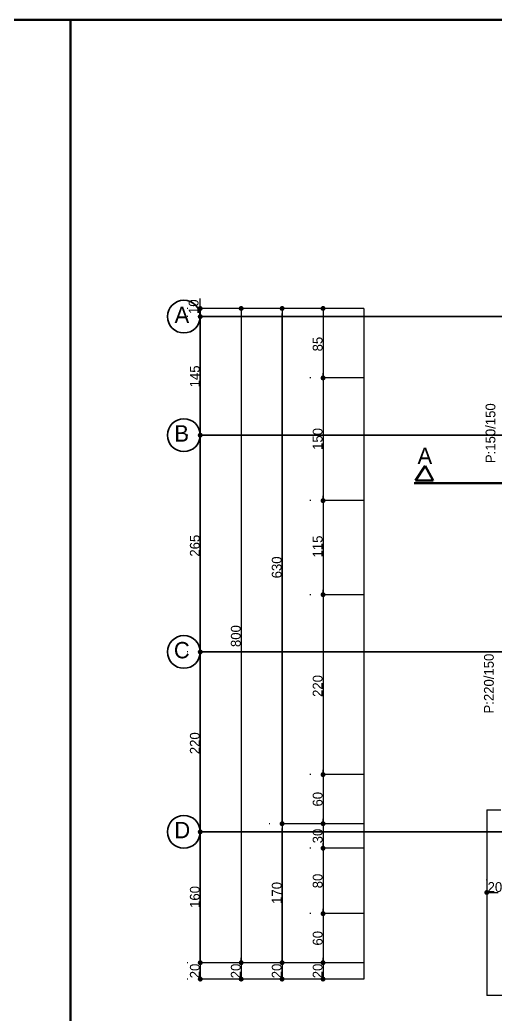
# Model space of a CAD drawing. Header units: millimetres. Extents: x 9537.41 to 9541.95, y -1431.78 to -1431.38.
# Drawn here: x 9538.6751 to 9538.7914, y -1431.6195 to -1431.3761 of the extents above; entities that cross this region are included whole.
import ezdxf

# ---------------------------------------------------------------- set-up
doc = ezdxf.new("R2010")
doc.units = ezdxf.units.MM
doc.linetypes.add('ACAD_ISO04W100', pattern=[30, 24, -3, 0, -3])
doc.linetypes.add('ACAD_ISO06W100', pattern=[36, 24, -3, 0, -3, 0, -3, 0, -3])
for name, color, linetype, lineweight in [('aks', 6, 'Continuous', 35), ('balkon', 173, 'Continuous', 30), ('duvar', 214, 'Continuous', 50), ('kesit', 3, 'Continuous', 50), ('kolon', 6, 'Continuous', 35), ('yazı', 161, 'Continuous', 35), ('ölçü', 4, 'Continuous', 25)]:
    doc.layers.add(name, color=color, linetype=linetype, lineweight=lineweight)

msp = doc.modelspace()

# ---------------------------------------------------------------- linework, layer by layer
at = {"color": 0, "linetype": 'ByBlock', "lineweight": -2}
for p, q in [((9538.71915, -1431.44609), (9538.71915, -1431.44549)), ((9538.72915, -1431.44729), (9538.72915, -1431.44789)), ((9538.73915, -1431.44729), (9538.73915, -1431.44789)), ((9538.74915, -1431.44729), (9538.74915, -1431.44789)), ((9538.71915, -1431.44929), (9538.71915, -1431.44989)), ((9538.71915, -1431.44929), (9538.71915, -1431.44989)), ((9538.74915, -1431.46309), (9538.74915, -1431.46249)), ((9538.74915, -1431.46429), (9538.74915, -1431.46489)), ((9538.71915, -1431.47709), (9538.71915, -1431.47649)), ((9538.71915, -1431.47829), (9538.71915, -1431.47889)), ((9538.74915, -1431.49309), (9538.74915, -1431.49249)), ((9538.74915, -1431.49429), (9538.74915, -1431.49489)), ((9538.74915, -1431.51609), (9538.74915, -1431.51549)), ((9538.74915, -1431.51729), (9538.74915, -1431.51789)), ((9538.71915, -1431.53009), (9538.71915, -1431.52949)), ((9538.71915, -1431.53129), (9538.71915, -1431.53189)), ((9538.74915, -1431.56009), (9538.74915, -1431.55949)), ((9538.74915, -1431.56129), (9538.74915, -1431.56189)), ((9538.73915, -1431.57209), (9538.73915, -1431.57149)), ((9538.74915, -1431.57209), (9538.74915, -1431.57149)), ((9538.71915, -1431.57409), (9538.71915, -1431.57349)), ((9538.73915, -1431.57329), (9538.73915, -1431.57389)), ((9538.74915, -1431.57329), (9538.74915, -1431.57389)), ((9538.71915, -1431.57529), (9538.71915, -1431.57589)), ((9538.74915, -1431.57809), (9538.74915, -1431.57749)), ((9538.74915, -1431.57929), (9538.74915, -1431.57989)), ((9538.78975, -1431.5895), (9538.79035, -1431.5895)), ((9538.74915, -1431.59409), (9538.74915, -1431.59349)), ((9538.74915, -1431.59529), (9538.74915, -1431.59589)), ((9538.71915, -1431.60609), (9538.71915, -1431.60549)), ((9538.72915, -1431.60609), (9538.72915, -1431.60549)), ((9538.73915, -1431.60609), (9538.73915, -1431.60549)), ((9538.74915, -1431.60609), (9538.74915, -1431.60549)), ((9538.71915, -1431.60729), (9538.71915, -1431.60789)), ((9538.72915, -1431.60729), (9538.72915, -1431.60789)), ((9538.73915, -1431.60729), (9538.73915, -1431.60789)), ((9538.74915, -1431.60729), (9538.74915, -1431.60789)), ((9538.71915, -1431.61009), (9538.71915, -1431.60949)), ((9538.72915, -1431.61009), (9538.72915, -1431.60949)), ((9538.73915, -1431.61009), (9538.73915, -1431.60949)), ((9538.74915, -1431.61009), (9538.74915, -1431.60949))]:
    msp.add_line(p, q, dxfattribs=at)
at = {"color": 0, "linetype": 'ByBlock', "const_width": 0.0006}
for points in [[(9538.71915, -1431.44639, 1), (9538.71915, -1431.44699, 1)], [(9538.72915, -1431.44699, 1), (9538.72915, -1431.44639, 1)], [(9538.73915, -1431.44699, 1), (9538.73915, -1431.44639, 1)], [(9538.74915, -1431.44699, 1), (9538.74915, -1431.44639, 1)], [(9538.71915, -1431.44899, 1), (9538.71915, -1431.44839, 1)], [(9538.71915, -1431.44899, 1), (9538.71915, -1431.44839, 1)], [(9538.74915, -1431.46399, 1), (9538.74915, -1431.46339, 1)], [(9538.74915, -1431.46339, 1), (9538.74915, -1431.46399, 1)], [(9538.71915, -1431.47739, 1), (9538.71915, -1431.47799, 1)], [(9538.71915, -1431.47799, 1), (9538.71915, -1431.47739, 1)], [(9538.74915, -1431.49399, 1), (9538.74915, -1431.49339, 1)], [(9538.74915, -1431.49339, 1), (9538.74915, -1431.49399, 1)], [(9538.74915, -1431.51699, 1), (9538.74915, -1431.51639, 1)], [(9538.74915, -1431.51639, 1), (9538.74915, -1431.51699, 1)], [(9538.71915, -1431.53039, 1), (9538.71915, -1431.53099, 1)], [(9538.71915, -1431.53099, 1), (9538.71915, -1431.53039, 1)], [(9538.74915, -1431.56099, 1), (9538.74915, -1431.56039, 1)], [(9538.74915, -1431.56039, 1), (9538.74915, -1431.56099, 1)], [(9538.71915, -1431.57439, 1), (9538.71915, -1431.57499, 1)], [(9538.71915, -1431.57499, 1), (9538.71915, -1431.57439, 1)], [(9538.73915, -1431.57239, 1), (9538.73915, -1431.57299, 1)], [(9538.73915, -1431.57299, 1), (9538.73915, -1431.57239, 1)], [(9538.74915, -1431.57299, 1), (9538.74915, -1431.57239, 1)], [(9538.74915, -1431.57239, 1), (9538.74915, -1431.57299, 1)], [(9538.74915, -1431.57899, 1), (9538.74915, -1431.57839, 1)], [(9538.74915, -1431.57839, 1), (9538.74915, -1431.57899, 1)], [(9538.78945, -1431.5895, 1), (9538.78885, -1431.5895, 1)], [(9538.74915, -1431.59499, 1), (9538.74915, -1431.59439, 1)], [(9538.74915, -1431.59439, 1), (9538.74915, -1431.59499, 1)], [(9538.71915, -1431.60639, 1), (9538.71915, -1431.60699, 1)], [(9538.71915, -1431.60699, 1), (9538.71915, -1431.60639, 1)], [(9538.72915, -1431.60699, 1), (9538.72915, -1431.60639, 1)], [(9538.72915, -1431.60639, 1), (9538.72915, -1431.60699, 1)], [(9538.73915, -1431.60639, 1), (9538.73915, -1431.60699, 1)], [(9538.73915, -1431.60699, 1), (9538.73915, -1431.60639, 1)], [(9538.74915, -1431.60699, 1), (9538.74915, -1431.60639, 1)], [(9538.74915, -1431.60639, 1), (9538.74915, -1431.60699, 1)], [(9538.71915, -1431.61039, 1), (9538.71915, -1431.61099, 1)], [(9538.72915, -1431.61039, 1), (9538.72915, -1431.61099, 1)], [(9538.73915, -1431.61039, 1), (9538.73915, -1431.61099, 1)], [(9538.74915, -1431.61039, 1), (9538.74915, -1431.61099, 1)]]:
    msp.add_lwpolyline(points, format="xyb", close=True, dxfattribs=at)
at = {"layer": 'aks', "linetype": 'ACAD_ISO06W100'}
for p, q in [((9539.29115, -1431.44869), (9538.71915, -1431.44869)), ((9539.29115, -1431.47769), (9538.71915, -1431.47769)), ((9539.29115, -1431.53069), (9538.71915, -1431.53069)), ((9539.29115, -1431.57469), (9538.71915, -1431.57469))]:
    msp.add_line(p, q, dxfattribs=at)
at = {"layer": 'balkon'}
for p, q in [((9538.78915, -1431.56929), (9538.79255, -1431.56929)), ((9538.78915, -1431.56929), (9538.78915, -1431.61469)), ((9538.83455, -1431.61469), (9538.78915, -1431.61469))]:
    msp.add_line(p, q, dxfattribs=at)
at = {"layer": 'duvar'}
for p, q in [((9538.05106, -1431.37613), (9538.6875, -1431.37613)), ((9538.6875, -1431.37613), (9539.32395, -1431.37613)), ((9538.6875, -1431.747), (9538.6875, -1431.37613)), ((9538.6875, -1431.37613), (9538.6875, -1431.747))]:
    msp.add_line(p, q, dxfattribs=at)
at = {"layer": 'kesit'}
for p, q in [((9538.77173, -1431.4888), (9538.77413, -1431.48516)), ((9538.77413, -1431.48516), (9538.77605, -1431.4888)), ((9538.77605, -1431.4888), (9538.77173, -1431.4888))]:
    msp.add_line(p, q, dxfattribs=at)
at = {"layer": 'kesit', "linetype": 'ACAD_ISO04W100'}
msp.add_line((9538.77143, -1431.48942), (9539.24071, -1431.48942), dxfattribs=at)
at = {"layer": 'kolon'}
for centre in [(9538.71515, -1431.44869), (9538.71515, -1431.47769), (9538.71515, -1431.53069), (9538.71515, -1431.57469)]:
    msp.add_circle(centre, 0.004, dxfattribs=at)
at = {"layer": 'ölçü'}
for p, q in [((9538.71915, -1431.44549), (9538.71915, -1431.44429)), ((9538.71615, -1431.44669), (9538.71595, -1431.44669)), ((9538.75915, -1431.44669), (9538.71915, -1431.44669)), ((9538.71915, -1431.44669), (9538.71915, -1431.61069)), ((9538.71915, -1431.44869), (9538.71915, -1431.44669)), ((9538.72615, -1431.44669), (9538.72595, -1431.44669)), ((9538.72915, -1431.44669), (9538.72915, -1431.61069)), ((9538.73615, -1431.44669), (9538.73595, -1431.44669)), ((9538.73915, -1431.44669), (9538.73915, -1431.61069)), ((9538.74615, -1431.44669), (9538.74595, -1431.44669)), ((9538.74915, -1431.44669), (9538.74915, -1431.61069)), ((9538.75915, -1431.44669), (9538.75915, -1431.61069)), ((9538.71615, -1431.44869), (9538.71595, -1431.44869)), ((9538.71615, -1431.44869), (9538.71595, -1431.44869)), ((9538.71915, -1431.47649), (9538.71915, -1431.44989)), ((9538.71915, -1431.44989), (9538.71915, -1431.45109)), ((9538.72915, -1431.44789), (9538.72915, -1431.60549)), ((9538.73915, -1431.57149), (9538.73915, -1431.44789)), ((9538.74915, -1431.44789), (9538.74915, -1431.46249)), ((9538.74615, -1431.46369), (9538.74595, -1431.46369)), ((9538.74615, -1431.46369), (9538.74595, -1431.46369)), ((9538.75915, -1431.46369), (9538.74915, -1431.46369)), ((9538.74915, -1431.46489), (9538.74915, -1431.49249)), ((9538.71615, -1431.47769), (9538.71595, -1431.47769)), ((9538.71615, -1431.47769), (9538.71595, -1431.47769)), ((9538.71915, -1431.52949), (9538.71915, -1431.47889)), ((9538.74615, -1431.49369), (9538.74595, -1431.49369)), ((9538.74615, -1431.49369), (9538.74595, -1431.49369)), ((9538.75915, -1431.49369), (9538.74915, -1431.49369)), ((9538.74915, -1431.49489), (9538.74915, -1431.51549)), ((9538.74615, -1431.51669), (9538.74595, -1431.51669)), ((9538.74615, -1431.51669), (9538.74595, -1431.51669)), ((9538.75915, -1431.51669), (9538.74915, -1431.51669)), ((9538.74915, -1431.51789), (9538.74915, -1431.55949)), ((9538.71615, -1431.53069), (9538.71595, -1431.53069)), ((9538.71615, -1431.53069), (9538.71595, -1431.53069)), ((9538.71915, -1431.57349), (9538.71915, -1431.53189)), ((9538.74615, -1431.56069), (9538.74595, -1431.56069)), ((9538.74615, -1431.56069), (9538.74595, -1431.56069)), ((9538.75915, -1431.56069), (9538.74915, -1431.56069)), ((9538.74915, -1431.56189), (9538.74915, -1431.57149)), ((9538.73615, -1431.57269), (9538.73595, -1431.57269)), ((9538.73615, -1431.57269), (9538.73595, -1431.57269)), ((9538.75915, -1431.57269), (9538.73915, -1431.57269)), ((9538.73915, -1431.60549), (9538.73915, -1431.57389)), ((9538.74615, -1431.57269), (9538.74595, -1431.57269)), ((9538.74615, -1431.57269), (9538.74595, -1431.57269)), ((9538.74915, -1431.57389), (9538.74915, -1431.57749)), ((9538.71615, -1431.57469), (9538.71595, -1431.57469)), ((9538.71615, -1431.57469), (9538.71595, -1431.57469)), ((9538.71915, -1431.60549), (9538.71915, -1431.57589)), ((9538.74615, -1431.57869), (9538.74595, -1431.57869)), ((9538.74615, -1431.57869), (9538.74595, -1431.57869)), ((9538.75915, -1431.57869), (9538.74915, -1431.57869)), ((9538.74915, -1431.57989), (9538.74915, -1431.59349)), ((9538.78915, -1431.5865), (9538.78915, -1431.5863)), ((9538.79035, -1431.5895), (9538.79195, -1431.5895)), ((9538.74615, -1431.59469), (9538.74595, -1431.59469)), ((9538.74615, -1431.59469), (9538.74595, -1431.59469)), ((9538.75915, -1431.59469), (9538.74915, -1431.59469)), ((9538.74915, -1431.59589), (9538.74915, -1431.60549)), ((9538.71615, -1431.60669), (9538.71595, -1431.60669)), ((9538.71615, -1431.60669), (9538.71595, -1431.60669)), ((9538.75915, -1431.60669), (9538.71915, -1431.60669)), ((9538.71915, -1431.60949), (9538.71915, -1431.60789)), ((9538.72615, -1431.60669), (9538.72595, -1431.60669)), ((9538.72615, -1431.60669), (9538.72595, -1431.60669)), ((9538.72915, -1431.60789), (9538.72915, -1431.60949)), ((9538.73615, -1431.60669), (9538.73595, -1431.60669)), ((9538.73615, -1431.60669), (9538.73595, -1431.60669)), ((9538.73915, -1431.60949), (9538.73915, -1431.60789)), ((9538.74615, -1431.60669), (9538.74595, -1431.60669)), ((9538.74615, -1431.60669), (9538.74595, -1431.60669)), ((9538.74915, -1431.60789), (9538.74915, -1431.60949)), ((9538.71615, -1431.61069), (9538.71595, -1431.61069)), ((9538.75915, -1431.61069), (9538.71915, -1431.61069)), ((9538.72615, -1431.61069), (9538.72595, -1431.61069)), ((9538.73615, -1431.61069), (9538.73595, -1431.61069)), ((9538.74615, -1431.61069), (9538.74595, -1431.61069))]:
    msp.add_line(p, q, dxfattribs=at)

# ---------------------------------------------------------------- texts
at = {"layer": 'yazı'}
for s, p in [('A', (9538.71289, -1431.45025)), ('B', (9538.71283, -1431.47925)), ('A', (9538.77224, -1431.48472)), ('C', (9538.71272, -1431.53225)), ('D', (9538.71283, -1431.57625))]:
    msp.add_text(s, height=0.004, dxfattribs=at).set_placement(p)
for s, p in [('P:150/150', (9538.79125, -1431.48452)), ('P:220/150', (9538.79086, -1431.54575))]:
    msp.add_text(s, height=0.0024, rotation=90, dxfattribs=at).set_placement(p)
at = {"layer": 'ölçü'}
for s, p in [('10', (9538.71873, -1431.44805)), ('85', (9538.74903, -1431.45719)), ('145', (9538.71903, -1431.46599)), ('150', (9538.74903, -1431.48129)), ('265', (9538.71903, -1431.50739)), ('115', (9538.74903, -1431.50759)), ('630', (9538.73903, -1431.51269)), ('800', (9538.72903, -1431.52949)), ('220', (9538.74903, -1431.54169)), ('220', (9538.71903, -1431.55569)), ('60', (9538.74903, -1431.56849)), ('30', (9538.74903, -1431.57749)), ('80', (9538.74903, -1431.58849)), ('160', (9538.71903, -1431.59329)), ('170', (9538.73903, -1431.59229)), ('60', (9538.74903, -1431.60249)), ('20', (9538.71903, -1431.61049)), ('20', (9538.72903, -1431.61049)), ('20', (9538.73903, -1431.61049)), ('20', (9538.74903, -1431.61049))]:
    msp.add_text(s, height=0.0024, rotation=90, dxfattribs=at).set_placement(p)
msp.add_text('20', height=0.0024, dxfattribs=at).set_placement((9538.78935, -1431.58938))

doc.saveas('drawing.dxf')
